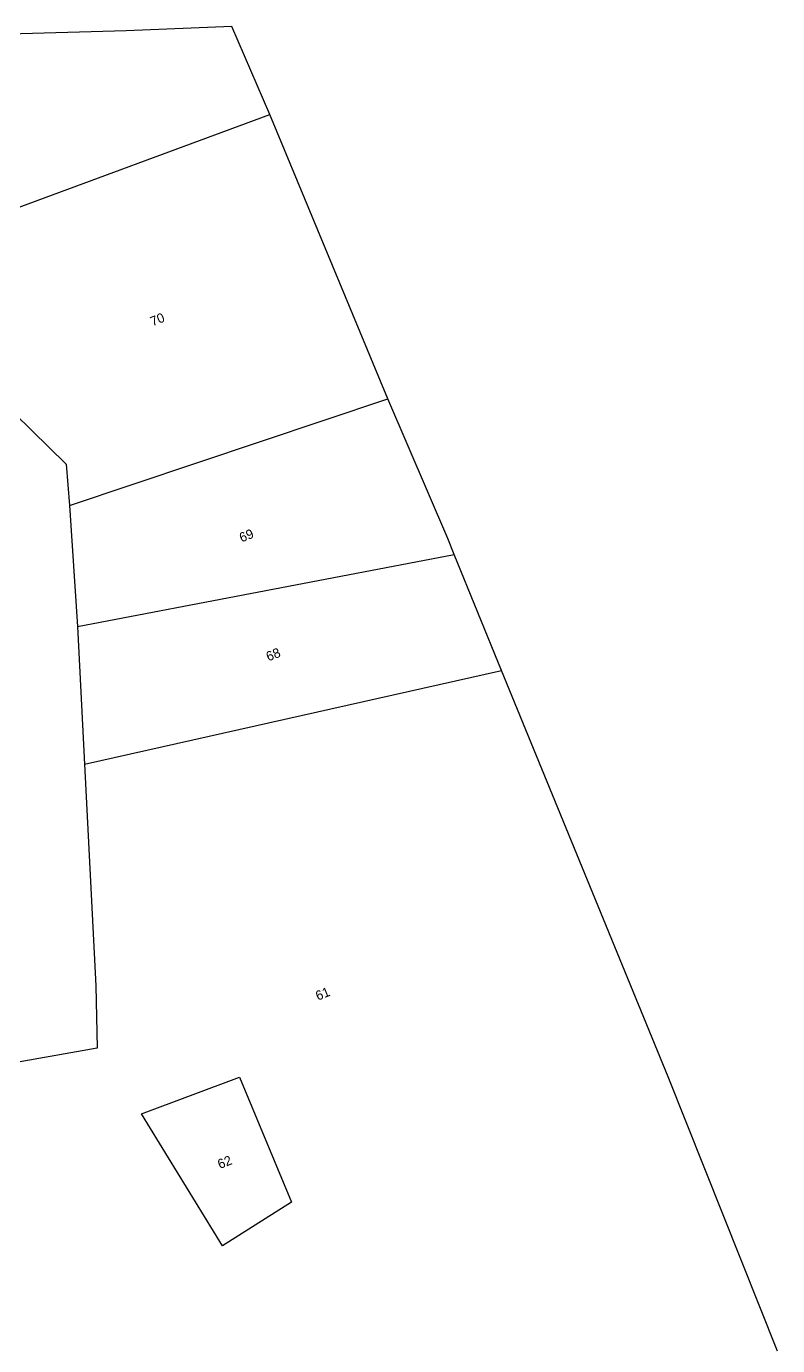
# Model space of a CAD drawing. Header units: metres. Extents: x 289258 to 292555, y 2021476 to 2023747.
# Drawn here: x 291800 to 292095, y 2022942 to 2023459 of the extents above; entities that cross this region are included whole.
import ezdxf
from ezdxf.enums import TextEntityAlignment as Align

# ---------------------------------------------------------------- set-up
doc = ezdxf.new("R2010")
doc.units = ezdxf.units.M
doc.header["$MEASUREMENT"] = 0
for name, color, linetype in [('POLY_PARCEL', 6, 'Continuous'), ('TEXT_PARCEL', 7, 'Continuous'), ('V_BOUND_LINE', 7, 'Continuous')]:
    doc.layers.add(name, color=color, linetype=linetype)
doc.styles.add('TEXT_MAP', font='', dxfattribs={"height": 2})
doc.styles.get('TEXT_MAP').set_extended_font_data('Kruti Dev 050')

msp = doc.modelspace()

# ---------------------------------------------------------------- linework, layer by layer
at = {"layer": 'POLY_PARCEL'}
for p, q in [((291775.96, 2023380.19), (291895.69, 2023424.36)), ((291783.46, 2023318.97), (291815.83, 2023287.26)), ((291817.11, 2023271.15), (291941.88, 2023312.96)), ((291815.83, 2023287.26), (291817.11, 2023271.15)), ((291817.11, 2023271.15), (291820.2, 2023223.62)), ((291820.2, 2023223.62), (291967.97, 2023251.92)), ((291820.2, 2023223.62), (291823.02, 2023169.72)), ((291823.02, 2023169.72), (291986.51, 2023206.45)), ((291823.02, 2023169.72), (291827.48, 2023082.8)), ((291827.48, 2023082.8), (291828.02, 2023058.47)), ((291828.02, 2023058.47), (291787.77, 2023051.3)), ((291845.42, 2023032.72), (291883.75, 2023047.04)), ((291883.75, 2023047.04), (291904.12, 2022998.03)), ((291877.15, 2022980.95), (291845.42, 2023032.72)), ((291904.12, 2022998.03), (291877.15, 2022980.95))]:
    msp.add_line(p, q, dxfattribs=at)
at = {"layer": 'V_BOUND_LINE'}
for p, q in [((291839.36, 2023457.18), (291780.46, 2023455.41)), ((291880.75, 2023458.87), (291839.36, 2023457.18)), ((291895.69, 2023424.36), (291880.75, 2023458.87)), ((291941.88, 2023312.96), (291895.69, 2023424.36)), ((291965.42, 2023258.18), (291941.88, 2023312.96)), ((291967.97, 2023251.92), (291965.42, 2023258.18)), ((291986.51, 2023206.45), (291967.97, 2023251.92)), ((292051.85, 2023047.14), (291986.51, 2023206.45)), ((292094.76, 2022939.66), (292051.85, 2023047.14))]:
    msp.add_line(p, q, dxfattribs=at)

# ---------------------------------------------------------------- texts
at = {"layer": 'TEXT_PARCEL', "style": 'TEXT_MAP'}
for s, p in [('70', (291851.56, 2023344.03)), ('69', (291886.48, 2023259.34)), ('68', (291897, 2023212.73)), ('61', (291916.38, 2023079.78)), ('62', (291877.97, 2023013.78))]:
    msp.add_text(s, height=3.714, rotation=21.9881, dxfattribs=at).set_placement(p, align=Align.MIDDLE)

doc.saveas('drawing.dxf')
